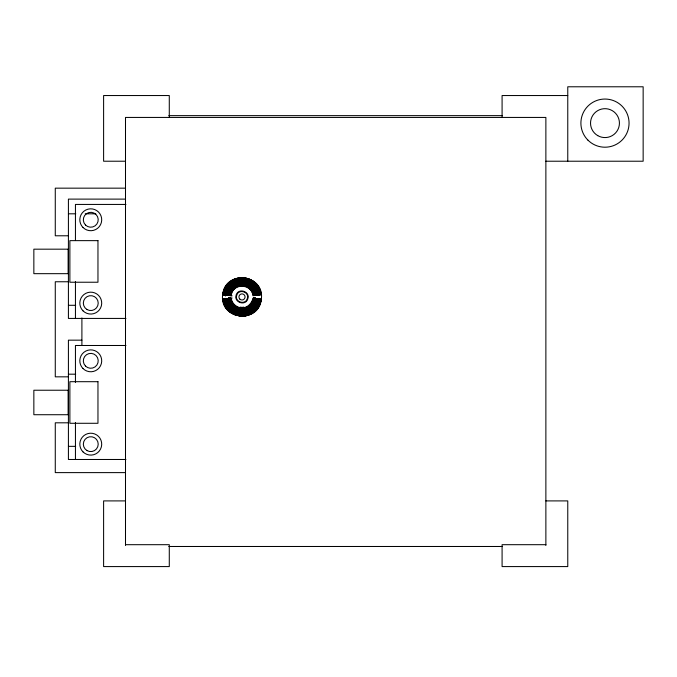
<?xml version="1.0" encoding="UTF-8"?>
<svg xmlns="http://www.w3.org/2000/svg" width="677" height="677" viewBox="0 0 677 677"><rect width="100%" height="100%" fill="white"/><g stroke="black" fill="none" stroke-linecap="round" stroke-linejoin="round"><path stroke-width="1.02" d="M225.517 296.035L225.746 293.7M239.912 316.049C249.525 317.327 259.13 310.193 260.907 300.698C257.988 320.585 226.059 321.126 223.105 300.698L225.272 306.402L228.377 310.565L234.631 314.737L239.912 316.049L232.643 313.485L228.564 310.379L225.458 306.3L223.105 299.006M239.963 315.592C231.999 314.424 224.222 307.586 223.562 298.955M240.013 315.143C232.253 313.993 224.654 307.333 224.011 298.904L222.894 299.031M224.425 300.436C225.898 307.883 232.448 314.035 240.064 314.695L240.183 313.578C232.575 312.833 226.11 306.368 225.365 298.76L224.248 298.879M240.36 311.987L240.479 310.878C234.107 310.244 228.699 304.836 228.064 298.464L226.956 298.582M254.806 298.337C253.875 303.618 249.339 309.101 243.382 309.524L243.508 310.633L240.504 310.633L240.631 309.524C234.877 308.949 229.994 304.066 229.418 298.312M230.078 299.31L229.875 298.269C235.088 313.629 249.542 312.664 254.349 298.286M240.699 308.83C235.833 307.942 230.705 303.761 230.324 298.218L228.31 298.439M240.75 308.382C235.884 307.671 231.272 303.059 230.561 298.193M240.8 307.933L243.212 307.933L240.8 307.933L240.919 306.825M231.221 295.756C232.524 282.715 251.632 283.451 252.995 295.731M243.263 285.491C248.129 286.202 252.741 290.814 253.452 295.688M243.305 285.042C248.383 285.77 253.173 290.56 253.9 295.637M243.356 284.594L240.657 284.594L243.356 284.594L238.651 285.203L234.953 286.98L231.001 291.66L229.875 295.612L230.078 294.563M238.473 284.56L242.002 284.002L246.953 284.992L243.407 284.137L247.477 285.525L250.955 287.987L253.418 291.465L254.806 295.536M243.458 283.688C249.144 284.484 254.459 289.798 255.254 295.485M255.703 295.434C249.94 278.789 233.692 279.127 228.31 295.434M243.559 282.791L239.218 282.935L236.544 283.748L242.002 282.664L247.469 283.748L243.559 282.791L247.587 284.078L251.15 286.303L253.883 289.494L256.151 295.392M243.602 282.334C249.915 283.181 255.762 289.028 256.608 295.341M243.652 281.886C236.087 281.268 227.777 287.141 227.167 295.316M243.703 281.437C235.909 280.43 228.124 286.185 226.685 293.886C229.038 277.79 254.941 277.316 257.328 293.886L255.221 288.656L253.054 285.889L247.985 282.504L243.703 281.437L248.129 282.825L252.039 285.279L255.034 288.766L257.505 295.24M226.262 295.214C227.794 276.504 256.363 277.155 257.962 295.189M243.855 280.083C250.989 281.183 258.055 287.31 258.648 295.113M243.898 279.635C251.209 280.786 258.521 287.014 259.096 295.062M259.587 293.437C258.115 285.99 251.565 279.838 243.948 279.178C251.7 280.168 258.775 287.243 259.765 294.994M243.999 278.729C251.962 279.719 259.223 286.98 260.213 294.944M244.05 278.281C252.216 279.296 259.646 286.726 260.662 294.893M244.101 277.832C234.487 276.546 224.882 283.68 223.105 293.175C226.025 273.288 257.954 272.746 260.907 293.175C259.342 285.152 252.276 278.569 244.101 277.832C252.47 278.865 260.078 286.473 261.11 294.842M255.254 298.388L255.364 297.668L254.823 300.596L255.254 298.388L253.833 302.611L251.277 306.207L247.68 308.763L243.432 309.973M253.9 298.244L254.01 297.592L253.511 300.224L253.9 298.244L252.606 302.018L250.312 305.251L247.088 307.536L243.288 308.619M223.105 294.867C223.791 286.032 231.746 279.017 239.912 277.832M223.562 294.918C224.222 286.286 231.999 279.449 239.963 278.281M224.916 295.062C225.492 287.014 232.803 280.786 240.107 279.635M224.459 295.02L225.813 289.908L228.623 285.432L232.634 281.987L240.064 279.178L235.147 280.38L229.334 284.264L226.457 288.14L224.425 293.437L224.671 292.616M225.813 295.164C226.888 276.36 257.125 276.36 258.199 295.164L259.308 295.045M227.616 295.358C228.107 288.58 234.301 283.333 240.403 282.334M253.934 299.31L254.137 298.269M230.324 295.654C230.705 290.111 235.833 285.931 240.699 285.042M240.064 314.695C249.001 315.931 257.937 309.254 259.587 300.436L259.333 301.257M225.441 290.078L229.334 284.264L235.147 280.38M258.563 303.795L254.679 309.617L248.865 313.502M237.06 284.992L243.407 284.137M244.38 308.864L245.353 308.678M240.58 283.9C234.42 284.34 229.706 290.001 228.758 295.485M240.631 284.357C234.674 284.772 230.138 290.255 229.207 295.536M238.651 285.203C245.836 282.842 253.376 288.808 254.349 295.587M243.238 308.17C248.577 307.815 252.58 302.856 253.452 298.193M228.521 298.413C229.571 314.373 254.586 313.696 255.703 298.439M243.585 311.327C250.363 310.836 255.61 304.642 256.608 298.54M227.167 298.565C228.293 316.083 255.864 315.406 257.057 298.582M225.813 298.709C227.032 317.801 257.125 317.124 258.411 298.735M243.923 314.483C252.149 313.849 258.622 306.436 259.765 298.879M243.187 307.722C248.315 307.375 252.123 302.568 252.995 298.142M243.881 314.026C251.929 313.451 258.157 306.139 259.308 298.836M243.974 314.932C252.403 314.289 259.063 306.689 260.213 298.929M244.025 315.38C252.656 314.72 259.494 306.943 260.662 298.98M243.728 312.681C251.15 312.156 256.896 305.403 257.962 298.684M225.602 298.735L226.719 298.608C227.404 305.598 233.345 311.538 240.335 312.224L240.208 313.341L238.769 313.197L245.243 313.197L242.002 313.519M231.009 298.142L232.118 298.024M257.057 295.29C256.16 287.522 248.07 281.183 240.36 281.886M238.507 279.356L243.948 279.178M240.208 280.532L245.243 280.676L238.769 280.676L242.002 280.354M245.506 314.517L238.507 314.517M240.064 279.178L245.506 279.356M567.766 95.542L502.089 95.542L502.089 117.434M168.801 115.64L502.562 115.64M125.499 161.219L103.606 161.219L103.606 95.542L169.284 95.542L169.284 117.434M545.874 161.219L643.15 161.219L643.15 86.783L567.766 86.783L567.766 161.219M125.499 188.164L55.277 188.164L55.277 235.782L68.411 235.782M125.228 199.114L68.411 199.114L68.411 318.427L125.947 318.427M125.947 204.437L75.443 204.437L75.443 240.327M68.411 213.805L75.782 213.805M85.251 213.805L95.77 213.805M240.259 280.989L243.754 280.989M68.411 281.759L55.277 281.759L55.277 376.835L68.411 376.835M240.504 283.24L243.508 283.24M240.8 285.948L243.212 285.948M68.411 305.293L75.68 305.293M240.657 309.287L243.356 309.287M240.53 310.421L243.483 310.421M240.504 310.633L243.508 310.633M240.377 311.775L243.627 311.775M240.233 313.129L243.779 313.129M81.9 340.167L68.411 340.167L68.411 459.48L125.947 459.48M125.947 345.49L75.443 345.49L75.443 382.429M68.411 374.186L75.68 374.186M68.411 422.812L55.277 422.812L55.277 472.614L125.499 472.614M68.411 446.346L75.68 446.346M125.499 500.904L103.606 500.904L103.606 566.581L169.284 566.581L169.284 544.689L125.499 544.689M545.874 500.904L567.766 500.904L567.766 566.581L502.089 566.581L502.089 544.689L545.874 544.689M168.801 546.483L502.562 546.483M222.894 294.842L224.011 294.969C224.654 286.54 232.253 279.88 240.013 278.729M224.248 294.994L225.365 295.113C225.957 287.31 233.023 281.183 240.157 280.083M225.602 295.138L226.719 295.265C227.252 288.072 233.785 282.478 240.31 281.437M226.956 295.29L228.064 295.409C228.538 288.842 234.555 283.765 240.453 282.791M229.664 295.587L230.772 295.705C231.128 290.365 236.087 286.363 240.75 285.491M231.009 295.731L232.118 295.857M256.151 298.489C255.178 304.388 250.109 310.404 243.534 310.878L243.652 311.987M257.505 298.633C256.465 305.158 250.871 311.691 243.678 312.224L243.805 313.341M258.859 298.785C257.759 305.919 251.641 312.986 243.83 313.578L244.05 315.592M261.11 299.031C260.078 307.4 252.47 315.017 244.101 316.049M240.284 312.681C233.083 311.979 226.964 305.86 226.262 298.659M240.132 314.026C232.321 313.256 225.686 306.63 224.916 298.811M240.826 307.722C235.901 307.223 231.72 303.042 231.221 298.117M240.428 311.327C233.853 310.675 228.267 305.09 227.616 298.515M240.081 314.483C232.067 313.696 225.246 306.876 224.459 298.862M238.651 308.678L240.673 309.067M240.58 309.973C234.623 309.372 229.571 304.32 228.97 298.362M244.38 285.009L245.353 285.203M248.865 280.38L254.679 284.264L258.563 290.078M235.147 313.502L229.334 309.617L225.441 303.795M253.74 293.59L254.137 295.612M240.555 283.688L240.673 284.805M243.085 306.825L243.305 308.83M545.874 545.425L545.874 117.434L125.499 117.434L125.499 545.425M81.9 317.945L81.9 345.363M75.443 281.488L75.443 318.427M75.443 422.541L75.443 459.48M222.741 294.165C218.679 319.189 258.115 324.858 261.271 299.708C265.325 274.684 225.898 269.014 222.741 294.165M236.637 295.502C234.521 302.331 245.793 305.344 247.376 298.379C249.483 291.55 238.219 288.529 236.637 295.502M236.29 294.766C233.21 302.01 245.226 306.571 247.723 299.107C250.803 291.863 238.786 287.31 236.29 294.766M257.328 299.987C254.984 316.294 229.029 316.294 226.685 299.987C229.071 316.294 254.941 316.294 257.328 299.987M228.251 293.285L228.005 294.148L228.818 291.474L228.251 293.285M256.008 299.725L255.195 302.399L256.008 299.725M229.63 293.403L229.325 294.41L230.062 291.99L229.63 293.403M254.687 299.462L253.951 301.883L254.687 299.462M231.212 287.657L230.138 289.003L234.073 285.068L231.212 287.657M253.875 304.87L249.94 308.805L253.875 304.87M235.249 281.387L232.998 282.571L235.249 281.387M251.015 311.302L248.501 312.613L251.015 311.302M247.469 310.125L242.002 311.217L236.544 310.125L242.002 311.217L247.469 310.125M246.953 308.881L242.002 309.871L237.06 308.881L242.002 309.871L246.953 308.881M243.754 312.892L240.259 312.892L243.754 312.892M97.962 240.64L69.883 240.64L69.883 282.233L97.962 282.233L97.962 240.64M68.216 249.178L33.85 249.178L33.85 273.669L68.216 273.669L68.216 249.178M97.962 381.693L69.883 381.693L69.883 423.286L97.962 423.286L97.962 381.693M68.216 390.231L33.85 390.231L33.85 414.722L68.216 414.722L68.216 390.231M251.285 286.143L249.94 285.068L253.875 289.003L251.285 286.143M234.073 308.805L230.138 304.87L234.073 308.805M257.556 290.188L256.371 287.928L257.556 290.188M227.641 305.945L226.33 303.431L227.641 305.945M255.762 293.285L255.195 291.474L256.008 294.148L255.762 293.285M228.818 302.399L228.005 299.725L228.818 302.399M254.383 293.403L253.951 291.99L254.687 294.41L254.383 293.403M230.062 301.883L229.325 299.462L230.062 301.883M230.502 300.224L230.002 297.592L230.502 300.224M229.19 300.596L228.648 297.668L229.19 300.596M239.836 299.107A3.063 3.063 0 0 0 244.964 297.728A3.063 3.063 0 0 0 241.215 293.979A3.063 3.063 0 0 0 239.836 299.107M587.949 140.156A24.084 24.084 0 0 0 628.239 129.358A24.084 24.084 0 0 0 598.747 99.866A24.084 24.084 0 0 0 587.949 140.156M597.757 135.637A14.445 14.445 0 0 0 619.43 123.129A14.445 14.445 0 0 0 597.757 110.613A14.445 14.445 0 0 0 597.757 135.637M87.045 450.603A7.447 7.447 0 0 0 98.216 444.154A7.447 7.447 0 0 0 87.045 437.714A7.447 7.447 0 0 0 87.045 450.603M85.505 366.079A7.447 7.447 0 0 0 97.962 362.745A7.447 7.447 0 0 0 88.839 353.622A7.447 7.447 0 0 0 85.505 366.079M83.026 451.897A10.942 10.942 0 0 0 101.338 446.989A10.942 10.942 0 0 0 87.934 433.585A10.942 10.942 0 0 0 83.026 451.897M83.026 368.559A10.942 10.942 0 0 0 101.338 363.651A10.942 10.942 0 0 0 87.934 350.246A10.942 10.942 0 0 0 83.026 368.559M87.045 309.55A7.447 7.447 0 0 0 98.216 303.101A7.447 7.447 0 0 0 87.045 296.661A7.447 7.447 0 0 0 87.045 309.55M85.505 225.026A7.447 7.447 0 0 0 97.962 221.692A7.447 7.447 0 0 0 88.839 212.57A7.447 7.447 0 0 0 85.505 225.026M83.026 310.845A10.942 10.942 0 0 0 101.338 305.936A10.942 10.942 0 0 0 87.934 292.532A10.942 10.942 0 0 0 83.026 310.845M83.026 227.506A10.942 10.942 0 0 0 101.338 222.598A10.942 10.942 0 0 0 87.934 209.193A10.942 10.942 0 0 0 83.026 227.506"/></g></svg>
